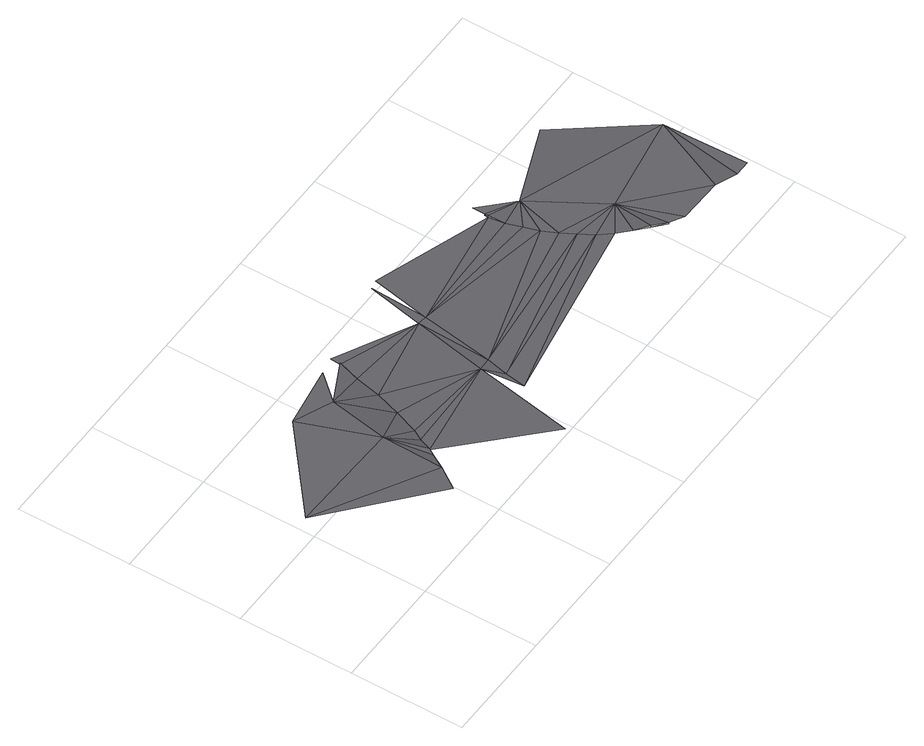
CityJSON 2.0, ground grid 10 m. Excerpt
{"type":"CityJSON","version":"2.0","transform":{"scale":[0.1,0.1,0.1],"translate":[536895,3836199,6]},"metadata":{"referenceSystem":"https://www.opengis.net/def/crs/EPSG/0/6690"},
"CityObjects":{
"road1":{"type":"Road","attributes":{"RoadStructureAttribute.sectionType":"4"},"geometry":[{"type":"MultiSurface","lod":"3","boundaries":[[[0,1,2]],[[2,1,3]],[[4,2,3]],[[5,1,6]],[[6,7,5]],[[1,5,3]],[[7,8,5]],[[9,3,5]],[[9,5,8]],[[8,10,9]],[[9,10,3]],[[3,10,11]],[[4,3,12]],[[12,13,4]],[[3,11,14]],[[12,3,14]],[[15,10,8]],[[15,11,10]],[[12,14,16]],[[17,15,8]],[[16,18,12]],[[15,14,11]],[[15,16,14]],[[19,12,18]],[[19,18,20]],[[21,18,16]],[[21,20,18]],[[15,21,16]],[[21,22,20]],[[23,24,15]],[[24,25,15]],[[25,21,15]],[[25,26,21]],[[27,24,23]],[[26,28,21]],[[29,25,24]],[[30,26,25]],[[31,32,26]],[[33,27,23]],[[27,29,24]],[[34,30,25]],[[29,34,25]],[[35,36,26]],[[30,35,26]],[[36,31,26]],[[31,36,37]],[[37,38,31]],[[37,39,38]],[[40,36,35]],[[40,35,30]],[[40,30,34]],[[37,36,40]],[[39,37,40]],[[41,34,29]],[[42,39,40]],[[41,40,34]],[[29,27,41]],[[43,44,45]],[[27,33,41]],[[33,44,41]],[[46,43,45]],[[44,43,41]],[[45,47,46]],[[43,46,41]],[[46,48,41]],[[48,49,41]],[[50,40,41]],[[40,50,51]],[[41,49,50]],[[49,52,50]],[[52,53,50]]],"semantics":{"surfaces":[{"type":"TrafficArea","function":"2000"},{"type":"AuxiliaryTrafficArea","function":"2000"},{"type":"TrafficArea","function":"1020"}],"values":[0,0,0,1,1,0,1,0,1,1,0,0,0,0,0,0,2,2,0,2,0,2,2,0,1,2,2,2,2,2,2,2,2,2,2,2,2,2,2,2,2,2,2,2,2,1,1,1,0,0,0,0,0,0,0,0,0,1,0,0,1,0,1,0,0,0,0,0,0,0,0]}}]}
},
"vertices":[
[95,38,7],[108,57,7],[8,113,8],[110,111,6],[85,176,7],[116,70,6],[108,57,5],[116,70,4],[120,76,4],[120,76,6],[125,87,4],[130,96,4],[119,162,6],[139,185,6],[138,117,4],[209,89,5],[145,139,4],[193,2,6],[150,161,4],[155,180,6],[155,180,4],[221,153,6],[156,189,4],[212,52,6],[215,70,6],[219,89,6],[229,152,6],[372,94,3],[231,202,6],[365,106,3],[352,131,3],[342,171,3],[239,204,6],[381,83,3],[358,118,3],[348,144,3],[344,157,3],[342,171,5],[342,174,3],[342,174,5],[368,160,4],[405,99,4],[342,185,5],[401,64,5],[391,73,3],[401,64,3],[412,55,4],[412,55,2],[424,48,4],[463,47,4],[491,113,6],[433,185,9],[482,40,3],[496,40,3]
]}
